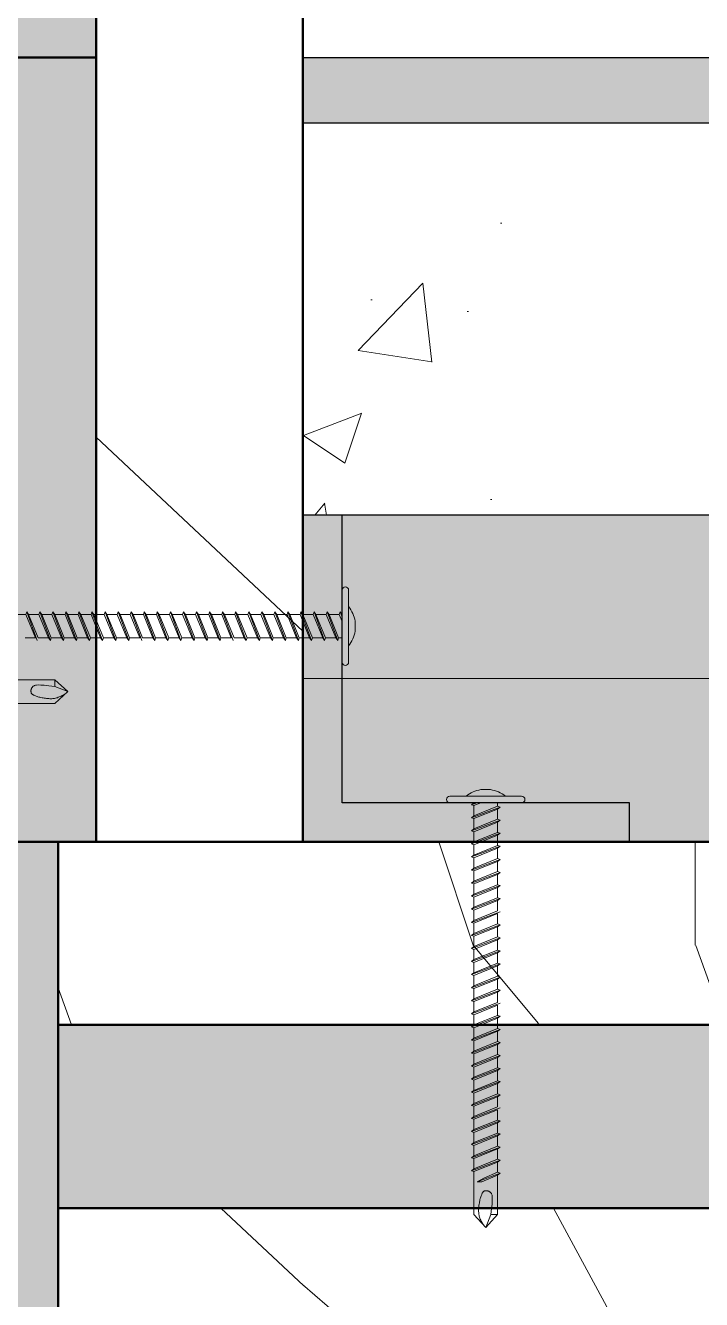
# Model space of a CAD drawing. Header units: millimetres. Extents: x 466 to 32107, y -1124 to 7826.
# Drawn here: x 24158 to 24261.6, y 1046.4 to 1241.3 of the extents above; entities that cross this region are included whole.
import ezdxf

# ---------------------------------------------------------------- set-up
doc = ezdxf.new("R2010")
doc.units = ezdxf.units.MM
for name, color, linetype, lineweight in [('001_Dark_1 20', 7, 'Continuous', 5), ('CLT', 7, 'Continuous', 50), ('hachures', 7, 'Continuous', 9), ('isolant', 7, 'ISOLATION', 9)]:
    doc.layers.add(name, color=color, linetype=linetype, lineweight=lineweight)
doc.linetypes.add('ISOLATION', pattern='A,0.00254,-2.54,[134,ltypeshp.shx,S=2.54,R=0,X=-2.54,Y=0],-5.08,[134,ltypeshp.shx,S=2.54,R=180,X=2.54,Y=0],-2.54', length=10.16254)
pattern_1 = [(108.4349, (26, 0), (-99.99984, 200.000043), [37.9473, -278.2804]), (139.3987, (14, 36), (-599.999902, 500.000042), [18.4391, -903.5154]), (136.8476, (100, 48), (-1499.99975375, 1400.0002834), [43.8634, -2149.3078]), (109.9831, (68, 78), (-299.9999454, 800.000066), [23.4094, -1147.0606]), (90, (60, 0), (-100, 100), [20, -80]), (118.4429, (60, 20), (699.9993839, -1300.0003766), [54.5894, -2674.8794]), (84.2894, (34, 68), (-100.0001315, -899.9999423), [20.0998, -984.8878]), (129.8056, (36, 88), (400.000243, -499.999806), [15.6205, -765.4045])]

msp = doc.modelspace()

# ---------------------------------------------------------------- hatches: boundary and pattern name
at = {"layer": 'hachures', "true_color": 0xffff80}
h = msp.add_hatch(color=51, dxfattribs=at)
h.dxf.hatch_style = 1
h.paths.add_polyline_path([(24105.52, 1806.93), (24065.02, 1725.93), (24065.02, 1775.93), (24005.52, 1775.93), (24005.52, 1116.36), (24105.52, 1116.36)])
h.paths.add_polyline_path([(24105.52, 976.36), (24005.52, 976.36), (24005.52, 931.36), (24005.52, 535.63), (24105.52, 535.63)])
h.paths.add_polyline_path([(24300.52, 976.36), (24200.52, 976.36), (24200.52, 535.63), (24300.52, 535.63)])
h.paths.add_polyline_path([(23987.52, 976.36), (23527, 976.36), (23527, 876.36), (23987.52, 876.36)])
h.paths.add_polyline_path([(24712.28, 976.36), (24318.52, 976.36), (24318.52, 876.36), (24377.52, 876.36), (24712.28, 876.36)])
h.paths.add_polyline_path([(24163.02, 1116.36), (24143.02, 1116.36), (24143.02, 976.36), (24163.02, 976.36)])
h.paths.add_polyline_path([(24712.28, 1166.36), (24200.52, 1166.36), (24200.52, 1116.36), (24712.28, 1116.36)])
h.paths.add_polyline_path([(23961.52, 1166.36), (23527, 1166.36), (23527, 1116.36), (23961.52, 1116.36)])
at = {"layer": 'hachures', "true_color": 0xaf804f}
h = msp.add_hatch(color=45, dxfattribs=at)
h.dxf.hatch_style = 1
h.paths.add_polyline_path([(24168.86, 1116.36), (24137.19, 1116.36), (24137.19, 1775.93), (24168.86, 1775.93)])
h = msp.add_hatch(dxfattribs=at)
h.set_pattern_fill('WOOD2', color=45, scale=100, pattern_type=2)
h.set_pattern_definition(pattern_1)
h.paths.add_polyline_path([(24168.86, 1116.36), (24200.52, 1116.36), (24200.52, 1775.93), (24168.86, 1775.93)])
at = {"layer": 'hachures'}
h = msp.add_hatch(dxfattribs=at)
h.set_pattern_fill('WOOD3', scale=20, pattern_type=2)
h.set_pattern_definition([(355.2364, (7856.6171, -131.7456), (-220.00001893, 19.99983065), [2.40832, -238.42358]), (11.3099, (7859.017, -131.9456), (80.000015, 19.9999526), [3.05942, -98.92098]), (45, (7862.017, -131.346), (0, 20.000006), [2.26274, -26.02152]), (46.8476, (7863.6171, -129.7456), (280.00005668, 299.99995075), [4.38634, -434.2479]), (12.9946, (7866.6171, -126.5456), (-180.00001535, -39.99995155), [2.66834, -264.16494]), (0, (7869.217, -125.946), (20, 20), [5, -15]), (350.5377, (7874.217, -125.9456), (-100.0000155, 19.9999628), [2.4331, -119.22214]), (354.2894, (7856.6171, -126.3456), (-179.99998847, 20.0000263), [2.00998, -198.98754]), (0, (7858.617, -126.546), (20, 20), [3, -17]), (28.3008, (7861.6171, -126.5456), (219.9999024, 120.00017748), [2.95296, -292.3435]), (52.125, (7864.2171, -125.1456), (-80.0000373, -99.99998199), [4.5607, -223.47438]), (39.2894, (7867.0171, -121.5456), (120.00001279, 99.99999264), [2.84254, -281.41088]), (6.3402, (7869.2171, -119.7456), (159.99998805, 20.00003158), [3.62216, -177.48554]), (348.1113, (7872.8171, -119.3456), (-279.99994602, 60.000210705), [3.8833, -384.44646]), (353.2902, (7856.6171, -120.1456), (180.000019955, -19.999877625), [3.42344, -338.9214]), (3.3665, (7860.0171, -120.5456), (319.99998644, 20.00021927), [3.40588, -337.18186]), (33.6901, (7863.417, -120.3456), (-39.9999912, -20.0000267), [3.60556, -68.50548]), (47.4896, (7866.4171, -118.3456), (199.99981437, 220.00017348), [3.25576, -322.32064]), (14.9314, (7868.6171, -115.9456), (220.0000107, 59.99993908), [3.10484, -307.37866]), (0, (7871.617, -115.146), (20, 20), [2.4, -17.6]), (347.0054, (7874.0171, -115.1456), (180.00001535, -39.99995155), [2.66834, -264.16494]), (0, (7862.817, -135.146), (20, 20), [0, -20]), (223.1524, (7865.6171, -132.1456), (299.99995075, 280.00005668), [4.38634, -434.2479]), (206.5651, (7862.417, -115.146), (-19.999983, -20.000026), [1.78886, -42.9325]), (188.1301, (7860.817, -115.9456), (-119.99999553, -19.9999871), [2.82842, -138.59292]), (156.8014, (7858.017, -116.3456), (-99.9999946, 40.0000265), [1.52316, -150.7923]), (26.5651, (7865.617, -132.146), (19.999983, 20.000026), [2.23606, -42.4853]), (6.7098, (7867.6171, -131.1456), (-180.000019955, -19.999877625), [3.42344, -338.9214]), (349.8753, (7871.0171, -130.7456), (339.999975793, -60.000171772), [5.68858, -563.16992]), (349.6952, (7856.6171, -133.9456), (120.00001922, -19.99989751), [2.23606, -221.37072]), (15.5241, (7858.8171, -134.3456), (-220.00002049, -59.99995555), [3.7363, -369.89452]), (42.8789, (7862.4171, -133.3456), (-260.00001586, -239.999995065), [3.821, -378.27846]), (34.6952, (7865.2171, -130.7456), (199.99988518, 140.00017219), [3.16228, -313.06548]), (9.4623, (7867.817, -128.9456), (100.0000155, 19.9999628), [3.64966, -118.0056]), (353.4181, (7871.4171, -128.3456), (-340.00002876, 39.999734007), [5.2345, -518.2156]), (351.8699, (7856.617, -128.9456), (-119.99999553, 19.9999871), [2.82842, -138.59292]), (11.3099, (7859.417, -129.3456), (80.000015, 19.9999526), [3.05942, -98.92098]), (42.5104, (7862.4171, -128.7456), (-220.00017348, -199.99981437), [3.25576, -322.32064]), (45, (7864.817, -126.546), (0, 20.000006), [3.67696, -24.60732]), (17.354, (7867.4171, -123.9456), (-260.00004038, -79.999890045), [3.35262, -331.90848]), (356.6335, (7870.6171, -122.9456), (-319.99998644, 20.00021927), [3.40588, -337.18186]), (342.8973, (7874.0171, -123.1456), (200.00003462, -59.99990987), [2.7203, -269.30912]), (351.2538, (7856.6171, -123.9456), (139.99998673, -20.00008394), [2.63058, -260.42834]), (14.9314, (7859.2171, -124.3456), (220.0000107, 59.99993908), [3.10484, -307.37866]), (32.0054, (7862.2171, -123.5456), (-99.9999789, -60.0000221), [3.7736, -184.90604]), (49.8991, (7865.4171, -121.5456), (-219.999961196, -260.00003859), [4.9679, -491.8218]), (15.9454, (7868.617, -117.7456), (-80.00000253, -19.9999978), [2.91204, -142.69016]), (353.991, (7871.4171, -116.9456), (199.99999502, -19.99998635), [3.821, -378.27846]), (336.8014, (7875.217, -117.3456), (99.9999946, -40.0000265), [1.52316, -150.7923]), (350.5377, (7856.617, -117.9456), (-100.0000155, 19.9999628), [2.4331, -119.22214]), (10.008, (7859.0171, -118.3456), (219.99999109, 40.00006944), [3.45254, -341.801]), (37.4054, (7862.4171, -117.7456), (259.9998493, 200.00019905), [4.28018, -423.7385]), (29.0546, (7865.8171, -135.1456), (140.0000077, 80.00000054), [2.05912, -203.85348]), (10.7843, (7867.6171, -134.1456), (-319.999990074, -60.000010994), [4.27552, -423.27566]), (352.875, (7871.817, -133.3456), (-140.0000076, 19.99996564), [4.83736, -156.4078])])
h.paths.add_polyline_path([(24712.28, 1236.36), (24200.52, 1236.36), (24200.52, 1226.36), (24712.28, 1226.36)])
h = msp.add_hatch(dxfattribs=at)
h.set_pattern_fill('AR-CONC', color=256, scale=0.5)
h.set_pattern_definition([(50, (7856.62, -135.146), (91.09233, -7.96954), [9.525, -104.775]), (355, (7856.62, -135.15), (-17.6217, 95.5284), [7.62, -83.8203]), (100.45144, (7864.21, -135.81), (73.47062, 87.55888), [8.095, -89.0451]), (46.1842, (7856.62, -109.75), (135.5395, -21.0212), [14.2875, -157.1625]), (96.6356, (7867.91, -111.5), (118.7021, 123.7131), [12.1425, -133.5678]), (351.18415, (7856.62, -109.75), (118.7021, 123.7131), [11.43, -125.7299]), (21, (7869.32, -116.096), (75.8072, -51.1326), [9.525, -104.775]), (326, (7869.32, -116.1), (30.901, 92.094), [7.62, -83.82]), (71.45144, (7875.63, -120.36), (106.7082, 40.9614), [8.095, -89.04497]), (37.5, (7856.617, -135.146), (1.5443, 42.27752), [0, -82.804, 0, -85.09, 0, -84.1375]), (7.5, (7856.617, -135.146), (33.40983, 50.09029), [0, -48.514, 0, -80.899, 0, -32.0675]), (327.5, (7828.296, -135.146), (67.7953, -2.86437), [0, -31.75, 0, -99.06, 0, -131.445]), (317.5, (7815.596, -135.146), (74.0646, 12.71325), [0, -41.275, 0, -65.786, 0, -93.345])])
h.paths.add_polyline_path([(24200.52, 1226.36), (24200.52, 1166.36), (24712.28, 1166.36), (24712.28, 1226.36)])
h.paths.add_polyline_path([(23961.52, 1166.36), (23961.52, 1226.36), (23527, 1226.36), (23527, 1166.36)])
h = msp.add_hatch(color=7, dxfattribs=at)
h.dxf.hatch_style = 1
h.paths.add_polyline_path([(24206.52, 1166.36), (24200.52, 1166.36), (24200.52, 1116.36), (24250.52, 1116.36), (24250.52, 1122.36), (24206.52, 1122.36)])
h.paths.add_polyline_path([(24105.52, 1166.36), (24099.52, 1166.36), (24099.52, 1122.36), (24055.52, 1122.36), (24055.52, 1116.36), (24105.52, 1116.36)])
h = msp.add_hatch(dxfattribs=at)
h.set_pattern_fill('WOOD2', scale=100, pattern_type=2)
h.set_pattern_definition(pattern_1)
h.paths.add_polyline_path([(24163.02, 1116.36), (24712.28, 1116.36), (24712.28, 1088.36), (24163.02, 1088.36)])
at = {"layer": 'hachures', "true_color": 0xaf804f}
h = msp.add_hatch(color=45, dxfattribs=at)
h.dxf.hatch_style = 1
h.paths.add_polyline_path([(24463.02, 1088.36), (24163.02, 1088.36), (24163.02, 1060.36), (24463.02, 1060.36)])
at = {"layer": 'hachures'}
h = msp.add_hatch(dxfattribs=at)
h.set_pattern_fill('WOOD2', scale=100, pattern_type=2)
h.set_pattern_definition(pattern_1)
h.paths.add_polyline_path([(24163.02, 1060.36), (24712.28, 1060.36), (24712.28, 1059.36), (24662.28, 1059.36), (24712.28, 1034.36), (24716.28, 1032.36), (24712.28, 1032.36), (24163.02, 1032.36)])

# ---------------------------------------------------------------- linework, layer by layer
for p, q in [((24200.52, 1236.36), (24712.28, 1236.36)), ((24200.52, 1226.36), (24712.28, 1226.36)), ((24712.28, 1166.36), (24200.52, 1166.36)), ((24200.52, 1166.36), (24200.52, 1116.36)), ((24206.52, 1166.36), (24200.52, 1166.36)), ((24206.52, 1122.36), (24206.52, 1166.36)), ((24250.52, 1122.36), (24206.52, 1122.36)), ((24250.52, 1116.36), (24250.52, 1122.36)), ((24200.52, 1116.36), (24250.52, 1116.36))]:
    msp.add_line(p, q)
at = {"layer": '001_Dark_1 20'}
for p, q in [((24206.52, 1154.86), (24206.52, 1143.86)), ((24207.52, 1154.86), (24207.52, 1143.86)), ((24158.09, 1151.16), (24156.52, 1151.16)), ((24158.22, 1151.56), (24158.09, 1151.16)), ((24158.09, 1151.16), (24159.55, 1147.56)), ((24158.52, 1151.16), (24158.22, 1151.56)), ((24158.22, 1151.56), (24159.85, 1147.16)), ((24160.09, 1151.16), (24158.52, 1151.16)), ((24158.52, 1151.16), (24159.97, 1147.56)), ((24160.22, 1151.56), (24160.09, 1151.16)), ((24160.09, 1151.16), (24161.55, 1147.56)), ((24160.52, 1151.16), (24160.22, 1151.56)), ((24160.22, 1151.56), (24161.85, 1147.16)), ((24162.09, 1151.16), (24160.52, 1151.16)), ((24160.52, 1151.16), (24161.97, 1147.56)), ((24162.22, 1151.56), (24162.09, 1151.16)), ((24162.09, 1151.16), (24163.55, 1147.56)), ((24162.52, 1151.16), (24162.22, 1151.56)), ((24162.22, 1151.56), (24163.85, 1147.16)), ((24164.09, 1151.16), (24162.52, 1151.16)), ((24162.52, 1151.16), (24163.97, 1147.56)), ((24164.22, 1151.56), (24164.09, 1151.16)), ((24164.09, 1151.16), (24165.55, 1147.56)), ((24164.52, 1151.16), (24164.22, 1151.56)), ((24164.22, 1151.56), (24165.85, 1147.16)), ((24166.09, 1151.16), (24164.52, 1151.16)), ((24164.52, 1151.16), (24165.97, 1147.56)), ((24166.22, 1151.56), (24166.09, 1151.16)), ((24166.09, 1151.16), (24167.55, 1147.56)), ((24166.52, 1151.16), (24166.22, 1151.56)), ((24166.22, 1151.56), (24167.85, 1147.16)), ((24168.09, 1151.16), (24166.52, 1151.16)), ((24166.52, 1151.16), (24167.97, 1147.56)), ((24168.22, 1151.56), (24168.09, 1151.16)), ((24168.09, 1151.16), (24169.55, 1147.56)), ((24168.52, 1151.16), (24168.22, 1151.56)), ((24168.22, 1151.56), (24169.85, 1147.16)), ((24170.09, 1151.16), (24168.52, 1151.16)), ((24168.52, 1151.16), (24169.97, 1147.56)), ((24170.22, 1151.56), (24170.09, 1151.16)), ((24170.09, 1151.16), (24171.55, 1147.56)), ((24170.52, 1151.16), (24170.22, 1151.56)), ((24170.22, 1151.56), (24171.85, 1147.16)), ((24172.09, 1151.16), (24170.52, 1151.16)), ((24170.52, 1151.16), (24171.97, 1147.56)), ((24172.22, 1151.56), (24172.09, 1151.16)), ((24172.09, 1151.16), (24173.55, 1147.56)), ((24172.52, 1151.16), (24172.22, 1151.56)), ((24172.22, 1151.56), (24173.85, 1147.16)), ((24174.09, 1151.16), (24172.52, 1151.16)), ((24172.52, 1151.16), (24173.97, 1147.56)), ((24174.22, 1151.56), (24174.09, 1151.16)), ((24174.09, 1151.16), (24175.55, 1147.56)), ((24174.52, 1151.16), (24174.22, 1151.56)), ((24174.22, 1151.56), (24175.85, 1147.16)), ((24176.09, 1151.16), (24174.52, 1151.16)), ((24174.52, 1151.16), (24175.97, 1147.56)), ((24176.22, 1151.56), (24176.09, 1151.16)), ((24176.09, 1151.16), (24177.55, 1147.56)), ((24176.52, 1151.16), (24176.22, 1151.56)), ((24176.22, 1151.56), (24177.85, 1147.16)), ((24178.09, 1151.16), (24176.52, 1151.16)), ((24176.52, 1151.16), (24177.97, 1147.56)), ((24178.22, 1151.56), (24178.09, 1151.16)), ((24178.09, 1151.16), (24179.55, 1147.56)), ((24178.52, 1151.16), (24178.22, 1151.56)), ((24178.22, 1151.56), (24179.85, 1147.16)), ((24180.09, 1151.16), (24178.52, 1151.16)), ((24178.52, 1151.16), (24179.97, 1147.56)), ((24180.22, 1151.56), (24180.09, 1151.16)), ((24180.09, 1151.16), (24181.55, 1147.56)), ((24180.52, 1151.16), (24180.22, 1151.56)), ((24180.22, 1151.56), (24181.85, 1147.16)), ((24182.09, 1151.16), (24180.52, 1151.16)), ((24180.52, 1151.16), (24181.97, 1147.56)), ((24182.22, 1151.56), (24182.09, 1151.16)), ((24182.09, 1151.16), (24183.55, 1147.56)), ((24182.52, 1151.16), (24182.22, 1151.56)), ((24182.22, 1151.56), (24183.85, 1147.16)), ((24184.09, 1151.16), (24182.52, 1151.16)), ((24182.52, 1151.16), (24183.97, 1147.56)), ((24184.22, 1151.56), (24184.09, 1151.16)), ((24184.09, 1151.16), (24185.55, 1147.56)), ((24184.52, 1151.16), (24184.22, 1151.56)), ((24184.22, 1151.56), (24185.85, 1147.16)), ((24186.09, 1151.16), (24184.52, 1151.16)), ((24184.52, 1151.16), (24185.97, 1147.56)), ((24186.22, 1151.56), (24186.09, 1151.16)), ((24186.09, 1151.16), (24187.55, 1147.56)), ((24186.52, 1151.16), (24186.22, 1151.56)), ((24186.22, 1151.56), (24187.85, 1147.16)), ((24188.09, 1151.16), (24186.52, 1151.16)), ((24186.52, 1151.16), (24187.97, 1147.56)), ((24188.22, 1151.56), (24188.09, 1151.16)), ((24188.09, 1151.16), (24189.55, 1147.56)), ((24188.52, 1151.16), (24188.22, 1151.56)), ((24188.22, 1151.56), (24189.85, 1147.16)), ((24190.09, 1151.16), (24188.52, 1151.16)), ((24188.52, 1151.16), (24189.97, 1147.56)), ((24190.22, 1151.56), (24190.09, 1151.16)), ((24190.09, 1151.16), (24191.55, 1147.56)), ((24190.52, 1151.16), (24190.22, 1151.56)), ((24190.22, 1151.56), (24191.85, 1147.16)), ((24192.09, 1151.16), (24190.52, 1151.16)), ((24190.52, 1151.16), (24191.97, 1147.56)), ((24192.22, 1151.56), (24192.09, 1151.16)), ((24192.09, 1151.16), (24193.55, 1147.56)), ((24192.52, 1151.16), (24192.22, 1151.56)), ((24192.22, 1151.56), (24193.85, 1147.16)), ((24194.09, 1151.16), (24192.52, 1151.16)), ((24192.52, 1151.16), (24193.97, 1147.56)), ((24194.22, 1151.56), (24194.09, 1151.16)), ((24194.09, 1151.16), (24195.55, 1147.56)), ((24194.52, 1151.16), (24194.22, 1151.56)), ((24194.22, 1151.56), (24195.85, 1147.16)), ((24196.09, 1151.16), (24194.52, 1151.16)), ((24194.52, 1151.16), (24195.97, 1147.56)), ((24196.22, 1151.56), (24196.09, 1151.16)), ((24196.09, 1151.16), (24197.55, 1147.56)), ((24196.52, 1151.16), (24196.22, 1151.56)), ((24196.22, 1151.56), (24197.85, 1147.16)), ((24198.09, 1151.16), (24196.52, 1151.16)), ((24196.52, 1151.16), (24197.97, 1147.56)), ((24198.22, 1151.56), (24198.09, 1151.16)), ((24198.09, 1151.16), (24199.55, 1147.56)), ((24198.52, 1151.16), (24198.22, 1151.56)), ((24198.22, 1151.56), (24199.85, 1147.16)), ((24200.09, 1151.16), (24198.52, 1151.16)), ((24198.52, 1151.16), (24199.97, 1147.56)), ((24200.22, 1151.56), (24200.09, 1151.16)), ((24200.09, 1151.16), (24201.55, 1147.56)), ((24200.52, 1151.16), (24200.22, 1151.56)), ((24200.22, 1151.56), (24201.85, 1147.16)), ((24202.09, 1151.16), (24200.52, 1151.16)), ((24200.52, 1151.16), (24201.97, 1147.56)), ((24202.22, 1151.56), (24202.09, 1151.16)), ((24202.09, 1151.16), (24203.55, 1147.56)), ((24202.52, 1151.16), (24202.22, 1151.56)), ((24202.22, 1151.56), (24203.85, 1147.16)), ((24204.09, 1151.16), (24202.52, 1151.16)), ((24202.52, 1151.16), (24203.97, 1147.56)), ((24204.22, 1151.56), (24204.09, 1151.16)), ((24204.09, 1151.16), (24205.55, 1147.56)), ((24204.52, 1151.16), (24204.22, 1151.56)), ((24204.22, 1151.56), (24205.85, 1147.16)), ((24204.52, 1151.16), (24205.97, 1147.56)), ((24206.09, 1151.16), (24204.52, 1151.16)), ((24206.22, 1151.56), (24206.09, 1151.16)), ((24206.09, 1151.16), (24206.52, 1150.1)), ((24206.22, 1151.56), (24206.52, 1150.74)), ((24206.52, 1151.16), (24206.22, 1151.56)), ((24208.52, 1150.11), (24208.52, 1148.61)), ((24159.55, 1147.56), (24157.97, 1147.56)), ((24161.55, 1147.56), (24159.97, 1147.56)), ((24161.85, 1147.16), (24161.55, 1147.56)), ((24161.97, 1147.56), (24161.85, 1147.16)), ((24163.55, 1147.56), (24161.97, 1147.56)), ((24163.85, 1147.16), (24163.55, 1147.56)), ((24163.97, 1147.56), (24163.85, 1147.16)), ((24165.55, 1147.56), (24163.97, 1147.56)), ((24165.85, 1147.16), (24165.55, 1147.56)), ((24165.97, 1147.56), (24165.85, 1147.16)), ((24167.55, 1147.56), (24165.97, 1147.56)), ((24167.85, 1147.16), (24167.55, 1147.56)), ((24167.97, 1147.56), (24167.85, 1147.16)), ((24169.55, 1147.56), (24167.97, 1147.56)), ((24169.85, 1147.16), (24169.55, 1147.56)), ((24169.97, 1147.56), (24169.85, 1147.16)), ((24171.55, 1147.56), (24169.97, 1147.56)), ((24171.85, 1147.16), (24171.55, 1147.56)), ((24171.97, 1147.56), (24171.85, 1147.16)), ((24173.55, 1147.56), (24171.97, 1147.56)), ((24173.85, 1147.16), (24173.55, 1147.56)), ((24173.97, 1147.56), (24173.85, 1147.16)), ((24175.55, 1147.56), (24173.97, 1147.56)), ((24177.55, 1147.56), (24175.97, 1147.56)), ((24177.85, 1147.16), (24177.55, 1147.56)), ((24177.97, 1147.56), (24177.85, 1147.16)), ((24179.55, 1147.56), (24177.97, 1147.56)), ((24179.85, 1147.16), (24179.55, 1147.56)), ((24179.97, 1147.56), (24179.85, 1147.16)), ((24181.55, 1147.56), (24179.97, 1147.56)), ((24181.85, 1147.16), (24181.55, 1147.56)), ((24181.97, 1147.56), (24181.85, 1147.16)), ((24183.55, 1147.56), (24181.97, 1147.56)), ((24183.85, 1147.16), (24183.55, 1147.56)), ((24183.97, 1147.56), (24183.85, 1147.16)), ((24185.55, 1147.56), (24183.97, 1147.56)), ((24185.85, 1147.16), (24185.55, 1147.56)), ((24185.97, 1147.56), (24185.85, 1147.16)), ((24187.55, 1147.56), (24185.97, 1147.56)), ((24187.85, 1147.16), (24187.55, 1147.56)), ((24187.97, 1147.56), (24187.85, 1147.16)), ((24189.55, 1147.56), (24187.97, 1147.56)), ((24191.55, 1147.56), (24189.97, 1147.56)), ((24191.85, 1147.16), (24191.55, 1147.56)), ((24191.97, 1147.56), (24191.85, 1147.16)), ((24193.55, 1147.56), (24191.97, 1147.56)), ((24193.85, 1147.16), (24193.55, 1147.56)), ((24193.97, 1147.56), (24193.85, 1147.16)), ((24195.55, 1147.56), (24193.97, 1147.56)), ((24195.85, 1147.16), (24195.55, 1147.56)), ((24195.97, 1147.56), (24195.85, 1147.16)), ((24197.55, 1147.56), (24195.97, 1147.56)), ((24197.85, 1147.16), (24197.55, 1147.56)), ((24197.97, 1147.56), (24197.85, 1147.16)), ((24199.55, 1147.56), (24197.97, 1147.56)), ((24199.85, 1147.16), (24199.55, 1147.56)), ((24199.97, 1147.56), (24199.85, 1147.16)), ((24201.55, 1147.56), (24199.97, 1147.56)), ((24201.85, 1147.16), (24201.55, 1147.56)), ((24201.97, 1147.56), (24201.85, 1147.16)), ((24203.55, 1147.56), (24201.97, 1147.56)), ((24203.85, 1147.16), (24203.55, 1147.56)), ((24203.97, 1147.56), (24203.85, 1147.16)), ((24205.55, 1147.56), (24203.97, 1147.56)), ((24205.85, 1147.16), (24205.55, 1147.56)), ((24205.97, 1147.56), (24205.85, 1147.16)), ((24205.97, 1147.56), (24206.52, 1147.56)), ((24162.52, 1141.16), (24156.49, 1141.16)), ((24164.52, 1139.36), (24162.52, 1141.16)), ((24162.52, 1141.16), (24162.52, 1140.16)), ((24162.52, 1140.16), (24164.52, 1139.36)), ((24162.52, 1137.56), (24164.52, 1139.36)), ((24162.52, 1137.56), (24155.95, 1137.56)), ((24223.02, 1123.36), (24234.02, 1123.36)), ((24227.77, 1124.36), (24229.27, 1124.36)), ((24223.02, 1122.36), (24234.02, 1122.36)), ((24226.32, 1122.06), (24227.14, 1122.36)), ((24226.72, 1122.36), (24226.32, 1122.06)), ((24226.32, 1122.06), (24226.72, 1121.93)), ((24226.32, 1120.06), (24230.72, 1121.69)), ((24226.72, 1121.93), (24227.78, 1122.36)), ((24226.72, 1121.93), (24226.72, 1120.36)), ((24226.72, 1120.36), (24230.32, 1121.82)), ((24226.72, 1119.93), (24230.32, 1121.39)), ((24230.32, 1121.82), (24230.32, 1122.36)), ((24230.32, 1121.82), (24230.72, 1121.69)), ((24230.72, 1121.69), (24230.32, 1121.39)), ((24230.32, 1121.39), (24230.32, 1119.82)), ((24226.72, 1120.36), (24226.32, 1120.06)), ((24226.32, 1120.06), (24226.72, 1119.93)), ((24226.32, 1118.06), (24230.72, 1119.69)), ((24226.72, 1119.93), (24226.72, 1118.36)), ((24226.72, 1118.36), (24230.32, 1119.82)), ((24226.72, 1117.93), (24230.32, 1119.39)), ((24230.32, 1119.82), (24230.72, 1119.69)), ((24230.72, 1119.69), (24230.32, 1119.39)), ((24230.32, 1119.39), (24230.32, 1117.82)), ((24226.72, 1118.36), (24226.32, 1118.06)), ((24226.32, 1118.06), (24226.72, 1117.93)), ((24226.32, 1116.06), (24230.72, 1117.69)), ((24226.72, 1117.93), (24226.72, 1116.36)), ((24226.72, 1116.36), (24230.32, 1117.82)), ((24226.72, 1115.93), (24230.32, 1117.39)), ((24230.32, 1117.82), (24230.72, 1117.69)), ((24230.72, 1117.69), (24230.32, 1117.39)), ((24230.32, 1117.39), (24230.32, 1115.82)), ((24226.72, 1116.36), (24226.32, 1116.06)), ((24226.32, 1116.06), (24226.72, 1115.93)), ((24226.32, 1114.06), (24230.72, 1115.69)), ((24226.72, 1115.93), (24226.72, 1114.36)), ((24226.72, 1114.36), (24230.32, 1115.82)), ((24226.72, 1113.93), (24230.32, 1115.39)), ((24230.32, 1115.82), (24230.72, 1115.69)), ((24230.72, 1115.69), (24230.32, 1115.39)), ((24230.32, 1115.39), (24230.32, 1113.82)), ((24226.72, 1114.36), (24226.32, 1114.06)), ((24226.32, 1114.06), (24226.72, 1113.93)), ((24226.32, 1112.06), (24230.72, 1113.69)), ((24226.72, 1113.93), (24226.72, 1112.36)), ((24226.72, 1112.36), (24230.32, 1113.82)), ((24226.72, 1111.93), (24230.32, 1113.39)), ((24230.32, 1113.82), (24230.72, 1113.69)), ((24230.72, 1113.69), (24230.32, 1113.39)), ((24230.32, 1113.39), (24230.32, 1111.82)), ((24226.72, 1112.36), (24226.32, 1112.06)), ((24226.32, 1112.06), (24226.72, 1111.93)), ((24226.32, 1110.06), (24230.72, 1111.69)), ((24226.72, 1111.93), (24226.72, 1110.36)), ((24226.72, 1110.36), (24230.32, 1111.82)), ((24226.72, 1109.93), (24230.32, 1111.39)), ((24230.32, 1111.82), (24230.72, 1111.69)), ((24230.72, 1111.69), (24230.32, 1111.39)), ((24230.32, 1111.39), (24230.32, 1109.82)), ((24226.72, 1110.36), (24226.32, 1110.06)), ((24226.32, 1110.06), (24226.72, 1109.93)), ((24226.32, 1108.06), (24230.72, 1109.69)), ((24226.72, 1109.93), (24226.72, 1108.36)), ((24226.72, 1108.36), (24230.32, 1109.82)), ((24226.72, 1107.93), (24230.32, 1109.39)), ((24230.32, 1109.82), (24230.72, 1109.69)), ((24230.72, 1109.69), (24230.32, 1109.39)), ((24230.32, 1109.39), (24230.32, 1107.82)), ((24226.72, 1108.36), (24226.32, 1108.06)), ((24226.32, 1108.06), (24226.72, 1107.93)), ((24226.32, 1106.06), (24230.72, 1107.69)), ((24226.72, 1107.93), (24226.72, 1106.36)), ((24226.72, 1106.36), (24230.32, 1107.82)), ((24226.72, 1105.93), (24230.32, 1107.39)), ((24230.32, 1107.82), (24230.72, 1107.69)), ((24230.72, 1107.69), (24230.32, 1107.39)), ((24230.32, 1107.39), (24230.32, 1105.82)), ((24226.72, 1106.36), (24226.32, 1106.06)), ((24226.32, 1106.06), (24226.72, 1105.93)), ((24226.32, 1104.06), (24230.72, 1105.69)), ((24226.72, 1105.93), (24226.72, 1104.36)), ((24226.72, 1104.36), (24230.32, 1105.82)), ((24226.72, 1103.93), (24230.32, 1105.39)), ((24230.32, 1105.39), (24230.32, 1103.82)), ((24226.72, 1104.36), (24226.32, 1104.06)), ((24226.32, 1104.06), (24226.72, 1103.93)), ((24226.32, 1102.06), (24230.72, 1103.69)), ((24226.72, 1103.93), (24226.72, 1102.36)), ((24226.72, 1102.36), (24230.32, 1103.82)), ((24226.72, 1101.93), (24230.32, 1103.39)), ((24230.32, 1103.82), (24230.72, 1103.69)), ((24230.72, 1103.69), (24230.32, 1103.39)), ((24230.32, 1103.39), (24230.32, 1101.82)), ((24226.72, 1102.36), (24226.32, 1102.06)), ((24226.32, 1102.06), (24226.72, 1101.93)), ((24226.32, 1100.06), (24230.72, 1101.69)), ((24226.72, 1101.93), (24226.72, 1100.36)), ((24226.72, 1100.36), (24230.32, 1101.82)), ((24226.72, 1099.93), (24230.32, 1101.39)), ((24230.32, 1101.82), (24230.72, 1101.69)), ((24230.72, 1101.69), (24230.32, 1101.39)), ((24230.32, 1101.39), (24230.32, 1099.82)), ((24226.72, 1100.36), (24226.32, 1100.06)), ((24226.32, 1100.06), (24226.72, 1099.93)), ((24226.32, 1098.06), (24230.72, 1099.69)), ((24226.72, 1099.93), (24226.72, 1098.36)), ((24226.72, 1098.36), (24230.32, 1099.82)), ((24226.72, 1097.93), (24230.32, 1099.39)), ((24230.32, 1099.82), (24230.72, 1099.69)), ((24230.72, 1099.69), (24230.32, 1099.39)), ((24230.32, 1099.39), (24230.32, 1097.82)), ((24226.72, 1098.36), (24226.32, 1098.06)), ((24226.32, 1098.06), (24226.72, 1097.93)), ((24226.32, 1096.06), (24230.72, 1097.69)), ((24226.72, 1097.93), (24226.72, 1096.36)), ((24226.72, 1096.36), (24230.32, 1097.82)), ((24226.72, 1095.93), (24230.32, 1097.39)), ((24230.32, 1097.82), (24230.72, 1097.69)), ((24230.72, 1097.69), (24230.32, 1097.39)), ((24230.32, 1097.39), (24230.32, 1095.82)), ((24226.72, 1096.36), (24226.32, 1096.06)), ((24226.32, 1096.06), (24226.72, 1095.93)), ((24226.32, 1094.06), (24230.72, 1095.69)), ((24226.72, 1095.93), (24226.72, 1094.36)), ((24226.72, 1094.36), (24230.32, 1095.82)), ((24226.72, 1093.93), (24230.32, 1095.39)), ((24230.32, 1095.82), (24230.72, 1095.69)), ((24230.72, 1095.69), (24230.32, 1095.39)), ((24230.32, 1095.39), (24230.32, 1093.82)), ((24226.72, 1094.36), (24226.32, 1094.06)), ((24226.32, 1094.06), (24226.72, 1093.93)), ((24226.32, 1092.06), (24230.72, 1093.69)), ((24226.72, 1093.93), (24226.72, 1092.36)), ((24226.72, 1092.36), (24230.32, 1093.82)), ((24226.72, 1091.93), (24230.32, 1093.39)), ((24230.32, 1093.82), (24230.72, 1093.69)), ((24230.72, 1093.69), (24230.32, 1093.39)), ((24230.32, 1093.39), (24230.32, 1091.82)), ((24226.72, 1092.36), (24226.32, 1092.06)), ((24226.32, 1092.06), (24226.72, 1091.93)), ((24226.32, 1090.06), (24230.72, 1091.69)), ((24226.72, 1091.93), (24226.72, 1090.36)), ((24226.72, 1090.36), (24230.32, 1091.82)), ((24226.72, 1090.36), (24226.32, 1090.06)), ((24226.32, 1090.06), (24226.72, 1089.93)), ((24226.32, 1088.06), (24230.72, 1089.69)), ((24226.72, 1089.93), (24230.32, 1091.39)), ((24226.72, 1089.93), (24226.72, 1088.36)), ((24226.72, 1088.36), (24230.32, 1089.82)), ((24230.32, 1091.39), (24230.32, 1089.82)), ((24230.32, 1089.82), (24230.72, 1089.69)), ((24230.72, 1089.69), (24230.32, 1089.39)), ((24226.72, 1088.36), (24226.32, 1088.06)), ((24226.32, 1088.06), (24226.72, 1087.93)), ((24226.32, 1086.06), (24230.72, 1087.69)), ((24226.72, 1087.93), (24230.32, 1089.39)), ((24226.72, 1087.93), (24226.72, 1086.36)), ((24226.72, 1086.36), (24230.32, 1087.82)), ((24230.32, 1089.39), (24230.32, 1087.82)), ((24230.32, 1087.82), (24230.72, 1087.69)), ((24230.72, 1087.69), (24230.32, 1087.39)), ((24226.72, 1086.36), (24226.32, 1086.06)), ((24226.32, 1086.06), (24226.72, 1085.93)), ((24226.32, 1084.06), (24230.72, 1085.69)), ((24226.72, 1085.93), (24230.32, 1087.39)), ((24226.72, 1085.93), (24226.72, 1084.36)), ((24226.72, 1084.36), (24230.32, 1085.82)), ((24230.32, 1087.39), (24230.32, 1085.82)), ((24230.32, 1085.82), (24230.72, 1085.69)), ((24230.72, 1085.69), (24230.32, 1085.39)), ((24226.72, 1084.36), (24226.32, 1084.06)), ((24226.32, 1084.06), (24226.72, 1083.93)), ((24226.32, 1082.06), (24230.72, 1083.69)), ((24226.72, 1083.93), (24230.32, 1085.39)), ((24226.72, 1083.93), (24226.72, 1082.36)), ((24226.72, 1082.36), (24230.32, 1083.82)), ((24230.32, 1085.39), (24230.32, 1083.82)), ((24230.32, 1083.82), (24230.72, 1083.69)), ((24230.72, 1083.69), (24230.32, 1083.39)), ((24226.72, 1082.36), (24226.32, 1082.06)), ((24226.32, 1082.06), (24226.72, 1081.93)), ((24226.32, 1080.06), (24230.72, 1081.69)), ((24226.72, 1081.93), (24230.32, 1083.39)), ((24226.72, 1081.93), (24226.72, 1080.36)), ((24226.72, 1080.36), (24230.32, 1081.82)), ((24230.32, 1083.39), (24230.32, 1081.82)), ((24230.32, 1081.82), (24230.72, 1081.69)), ((24230.72, 1081.69), (24230.32, 1081.39)), ((24226.72, 1080.36), (24226.32, 1080.06)), ((24226.32, 1080.06), (24226.72, 1079.93)), ((24226.72, 1079.93), (24230.32, 1081.39)), ((24226.72, 1079.93), (24226.72, 1078.36)), ((24226.72, 1078.36), (24230.32, 1079.82)), ((24230.32, 1081.39), (24230.32, 1079.82)), ((24230.32, 1079.82), (24230.72, 1079.69)), ((24226.32, 1078.06), (24230.72, 1079.69)), ((24226.72, 1078.36), (24226.32, 1078.06)), ((24226.32, 1078.06), (24226.72, 1077.93)), ((24226.72, 1077.93), (24230.32, 1079.39)), ((24226.72, 1077.93), (24226.72, 1076.36)), ((24226.72, 1076.36), (24230.32, 1077.82)), ((24230.72, 1079.69), (24230.32, 1079.39)), ((24230.32, 1079.39), (24230.32, 1077.82)), ((24230.32, 1077.82), (24230.72, 1077.69)), ((24226.32, 1076.06), (24230.72, 1077.69)), ((24226.72, 1076.36), (24226.32, 1076.06)), ((24226.32, 1076.06), (24226.72, 1075.93)), ((24226.72, 1075.93), (24230.32, 1077.39)), ((24226.72, 1075.93), (24226.72, 1074.36)), ((24226.72, 1074.36), (24230.32, 1075.82)), ((24230.72, 1077.69), (24230.32, 1077.39)), ((24230.32, 1077.39), (24230.32, 1075.82)), ((24226.32, 1074.06), (24230.72, 1075.69)), ((24226.72, 1074.36), (24226.32, 1074.06)), ((24226.32, 1074.06), (24226.72, 1073.93)), ((24226.72, 1073.93), (24230.32, 1075.39)), ((24226.72, 1073.93), (24226.72, 1072.36)), ((24230.32, 1075.39), (24230.32, 1073.82)), ((24226.32, 1072.06), (24230.72, 1073.69)), ((24226.72, 1072.36), (24226.32, 1072.06)), ((24226.32, 1072.06), (24226.72, 1071.93)), ((24226.72, 1072.36), (24230.32, 1073.82)), ((24226.72, 1071.93), (24230.32, 1073.39)), ((24226.72, 1071.93), (24226.72, 1070.36)), ((24230.32, 1073.82), (24230.72, 1073.69)), ((24230.72, 1073.69), (24230.32, 1073.39)), ((24230.32, 1073.39), (24230.32, 1071.82)), ((24226.32, 1070.06), (24230.72, 1071.69)), ((24226.72, 1070.36), (24226.32, 1070.06)), ((24226.32, 1070.06), (24226.72, 1069.93)), ((24226.72, 1070.36), (24230.32, 1071.82)), ((24226.72, 1069.93), (24230.32, 1071.39)), ((24230.32, 1071.82), (24230.72, 1071.69)), ((24230.72, 1071.69), (24230.32, 1071.39)), ((24230.32, 1071.39), (24230.32, 1069.82)), ((24226.32, 1068.06), (24230.72, 1069.69)), ((24226.72, 1068.36), (24226.32, 1068.06)), ((24226.32, 1068.06), (24226.72, 1067.93)), ((24226.72, 1069.93), (24226.72, 1068.36)), ((24226.72, 1068.36), (24230.32, 1069.82)), ((24226.72, 1067.93), (24230.32, 1069.39)), ((24230.32, 1069.82), (24230.72, 1069.69)), ((24230.72, 1069.69), (24230.32, 1069.39)), ((24230.32, 1069.39), (24230.32, 1067.82)), ((24226.32, 1066.06), (24230.72, 1067.69)), ((24226.72, 1066.36), (24226.32, 1066.06)), ((24226.32, 1066.06), (24226.72, 1065.93)), ((24226.72, 1067.93), (24226.72, 1066.36)), ((24226.72, 1066.36), (24230.32, 1067.82)), ((24226.72, 1065.93), (24230.32, 1067.39)), ((24230.32, 1067.82), (24230.72, 1067.69)), ((24230.72, 1067.69), (24230.32, 1067.39)), ((24230.32, 1067.39), (24230.32, 1065.82)), ((24226.72, 1059.36), (24226.72, 1065.93)), ((24227.21, 1064.36), (24230.72, 1065.69)), ((24227.21, 1064.36), (24228.22, 1064.91)), ((24227.21, 1064.36), (24227.9, 1064.36)), ((24227.9, 1064.36), (24230.32, 1065.39)), ((24228.22, 1064.91), (24230.32, 1065.82)), ((24230.32, 1065.82), (24230.72, 1065.69)), ((24230.72, 1065.69), (24230.32, 1065.39)), ((24230.32, 1059.36), (24230.32, 1065.39)), ((24226.72, 1059.36), (24228.52, 1057.36)), ((24228.52, 1057.36), (24230.32, 1059.36)), ((24229.32, 1059.36), (24228.52, 1057.36)), ((24230.32, 1059.36), (24229.32, 1059.36))]:
    msp.add_line(p, q, dxfattribs=at)
for points in [[(24164.07, 1138.96), (24163.94, 1138.89), (24163.81, 1138.82), (24163.66, 1138.75), (24163.52, 1138.68), (24163.37, 1138.6), (24163.21, 1138.54), (24163.06, 1138.48), (24162.92, 1138.42), (24162.77, 1138.38), (24162.63, 1138.34), (24162.49, 1138.31), (24162.35, 1138.29), (24162.21, 1138.28), (24162.06, 1138.27), (24161.91, 1138.27), (24161.76, 1138.27), (24161.6, 1138.28), (24161.43, 1138.29), (24161.26, 1138.31), (24161.09, 1138.33), (24160.92, 1138.35), (24160.75, 1138.38), (24160.58, 1138.41), (24160.41, 1138.45), (24160.25, 1138.48), (24160.09, 1138.53), (24159.95, 1138.57), (24159.81, 1138.61), (24159.68, 1138.66), (24159.56, 1138.7), (24159.45, 1138.75), (24159.35, 1138.79), (24159.27, 1138.82), (24159.2, 1138.86), (24159.14, 1138.89), (24159.08, 1138.92), (24159.04, 1138.96), (24159.01, 1138.99), (24158.98, 1139.03), (24158.95, 1139.08), (24158.93, 1139.13), (24158.91, 1139.18), (24158.9, 1139.24), (24158.89, 1139.3), (24158.88, 1139.36), (24158.88, 1139.42), (24158.88, 1139.47), (24158.88, 1139.53), (24158.88, 1139.58), (24158.89, 1139.63), (24158.9, 1139.68), (24158.92, 1139.73), (24158.94, 1139.77), (24158.96, 1139.82), (24158.98, 1139.86), (24159, 1139.91), (24159.03, 1139.95), (24159.06, 1140), (24159.1, 1140.04), (24159.13, 1140.09), (24159.18, 1140.13), (24159.23, 1140.18), (24159.29, 1140.22), (24159.35, 1140.26), (24159.43, 1140.3), (24159.55, 1140.33), (24159.73, 1140.36), (24160, 1140.37), (24160.38, 1140.35), (24160.91, 1140.32), (24161.62, 1140.26), (24162.52, 1140.16)], [(24228.12, 1057.81), (24228.05, 1057.94), (24227.98, 1058.07), (24227.91, 1058.22), (24227.83, 1058.36), (24227.76, 1058.51), (24227.69, 1058.67), (24227.63, 1058.82), (24227.58, 1058.96), (24227.53, 1059.11), (24227.5, 1059.25), (24227.47, 1059.39), (24227.45, 1059.53), (24227.44, 1059.67), (24227.43, 1059.82), (24227.43, 1059.97), (24227.43, 1060.12), (24227.44, 1060.28), (24227.45, 1060.45), (24227.46, 1060.62), (24227.48, 1060.79), (24227.51, 1060.96), (24227.54, 1061.14), (24227.57, 1061.31), (24227.6, 1061.47), (24227.64, 1061.63), (24227.68, 1061.79), (24227.73, 1061.93), (24227.77, 1062.07), (24227.82, 1062.2), (24227.86, 1062.32), (24227.9, 1062.43), (24227.94, 1062.53), (24227.98, 1062.61), (24228.01, 1062.68), (24228.05, 1062.75), (24228.08, 1062.8), (24228.12, 1062.84), (24228.15, 1062.88), (24228.19, 1062.91), (24228.24, 1062.93), (24228.28, 1062.95), (24228.34, 1062.97), (24228.39, 1062.98), (24228.45, 1062.99), (24228.51, 1063), (24228.57, 1063), (24228.63, 1063), (24228.69, 1063), (24228.74, 1063), (24228.79, 1062.99), (24228.84, 1062.98), (24228.89, 1062.96), (24228.93, 1062.94), (24228.98, 1062.92), (24229.02, 1062.9), (24229.06, 1062.88), (24229.11, 1062.85), (24229.15, 1062.82), (24229.2, 1062.79), (24229.24, 1062.75), (24229.29, 1062.7), (24229.33, 1062.65), (24229.38, 1062.59), (24229.42, 1062.53), (24229.46, 1062.45), (24229.49, 1062.33), (24229.51, 1062.15), (24229.52, 1061.88), (24229.51, 1061.5), (24229.48, 1060.97), (24229.41, 1060.27), (24229.32, 1059.36)]]:
    msp.add_lwpolyline(points, dxfattribs=at)
for centre, radius, start, end in [((24207.02, 1154.86), 0.5, 0, 180), ((24203.8, 1149.36), 4.78, 9.0311, 38.8939), ((24203.8, 1149.36), 4.78, 321.1061, 350.9689), ((24207.02, 1143.86), 0.5, 180, 0), ((24223.02, 1122.86), 0.5, 90, 270), ((24228.52, 1119.64), 4.78, 99.0311, 128.8939), ((24228.52, 1119.64), 4.78, 51.1061, 80.9689), ((24234.02, 1122.86), 0.5, 270, 90)]:
    msp.add_arc(centre, radius, start, end, dxfattribs=at)
at = {"layer": 'CLT'}
for p, q in [((24168.86, 1775.93), (24168.86, 1116.36)), ((24200.52, 1116.36), (24200.52, 1775.93)), ((24168.86, 1236.36), (24137.19, 1236.36)), ((24143.02, 1116.36), (24163.02, 1116.36)), ((24163.02, 1116.36), (24712.28, 1116.36)), ((24712.28, 1088.36), (24163.02, 1088.36)), ((24712.28, 1060.36), (24163.02, 1060.36))]:
    msp.add_line(p, q, dxfattribs=at)
msp.add_lwpolyline([(24163.02, 1116.36), (24163.02, 976.36)], dxfattribs=at)
at = {"layer": 'hachures'}
msp.add_lwpolyline([(24168.86, 1116.36), (24137.19, 1116.36), (24137.19, 1775.93), (24168.86, 1775.93)], close=True, dxfattribs=at)
at = {"layer": 'isolant', "ltscale": 2.4}
msp.add_line((24200.52, 1141.36), (24712.28, 1141.36), dxfattribs=at)

doc.saveas('drawing.dxf')
